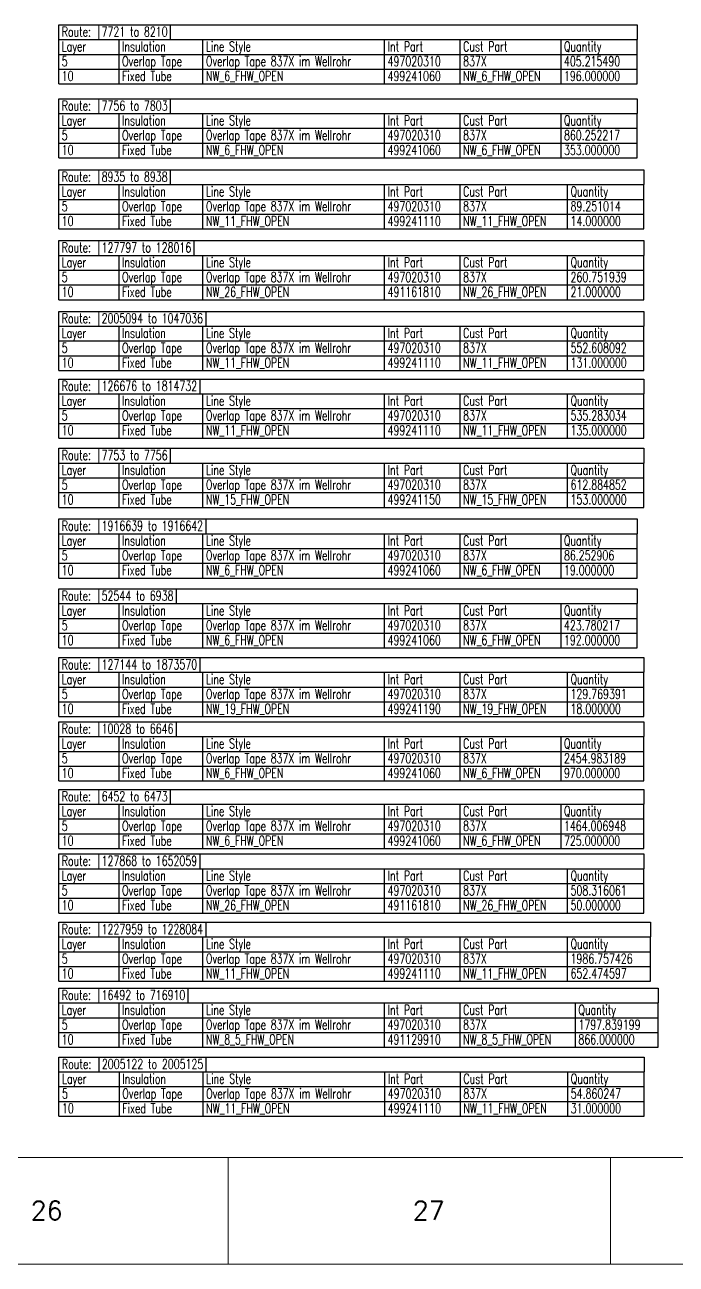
# Model space of a CAD drawing. Header units: millimetres. Extents: x -1 to 4489, y 0 to 1364.
# Drawn here: x 2997.3 to 3195.6, y -0.1 to 377.2 of the extents above; entities that cross this region are included whole.
import ezdxf

# ---------------------------------------------------------------- set-up
doc = ezdxf.new("R2010")
doc.units = ezdxf.units.MM
doc.layers.add('Drawingheader + Standards', color=7, linetype='Continuous')
doc.styles.add('DEFAULT', font='simplex.shx', dxfattribs={"bigfont": 'bigfont'})
doc.styles.add('HS-TABLE-INSULATION', font='ROMANS.SHX', dxfattribs={"width": 0.7, "height": 3})

# ---------------------------------------------------------------- blocks, each defined once
blk = doc.blocks.new('Rahmen')
at = {"layer": 'Drawingheader + Standards', "color": 0, "linetype": 'Continuous', "lineweight": 0}
for p, q in [((-7353.97, -586.95), (-2930.18, -586.95)), ((-4327.17, -586.95), (-4327.17, -619.37)), ((-4210.75, -586.95), (-4210.75, -619.37)), ((-7386.39, -619.37), (-2897.74, -619.43))]:
    blk.add_line(p, q, dxfattribs=at)
at = {"layer": 'Drawingheader + Standards', "color": 0, "linetype": 'Continuous', "lineweight": 0, "style": 'DEFAULT'}
for s, p in [('26', (-4387.27, -605.93)), ('27', (-4270.99, -605.93))]:
    blk.add_text(s, height=5.674, dxfattribs=at).set_placement(p)

msp = doc.modelspace()

# ---------------------------------------------------------------- linework, layer by layer
at = {"color": 7, "linetype": 'Continuous'}
for points in [[(3007.67, 372.68), (3007.67, 377.18)], [(3007.67, 377.18), (3183.76, 377.18)], [(3183.76, 377.18), (3183.76, 372.68)], [(3007.67, 372.68), (3183.76, 372.68)], [(3007.67, 359.18), (3007.67, 372.68)], [(3007.67, 359.18), (3007.67, 372.68)], [(3007.67, 372.68), (3183.76, 372.68)], [(3026.04, 359.18), (3026.04, 372.68)], [(3051.56, 359.18), (3051.56, 372.68)], [(3106.86, 359.18), (3106.86, 372.68)], [(3129.85, 359.18), (3129.85, 372.68)], [(3160.55, 359.18), (3160.55, 372.68)], [(3183.76, 359.18), (3183.76, 372.68)], [(3183.76, 359.18), (3183.76, 372.68)], [(3007.67, 368.18), (3183.76, 368.18)], [(3007.67, 363.68), (3183.76, 363.68)], [(3007.67, 359.18), (3183.76, 359.18)], [(3007.67, 359.18), (3183.76, 359.18)], [(3007.67, 350.17), (3007.67, 354.67)], [(3007.67, 354.67), (3183.76, 354.67)], [(3183.76, 354.67), (3183.76, 350.17)], [(3007.67, 350.17), (3183.76, 350.17)], [(3007.67, 336.67), (3007.67, 350.17)], [(3007.67, 336.67), (3007.67, 350.17)], [(3007.67, 350.17), (3183.76, 350.17)], [(3026.04, 336.67), (3026.04, 350.17)], [(3051.56, 336.67), (3051.56, 350.17)], [(3106.86, 336.67), (3106.86, 350.17)], [(3129.85, 336.67), (3129.85, 350.17)], [(3160.55, 336.67), (3160.55, 350.17)], [(3183.76, 336.67), (3183.76, 350.17)], [(3183.76, 336.67), (3183.76, 350.17)], [(3007.67, 345.67), (3183.76, 345.67)], [(3007.67, 341.17), (3183.76, 341.17)], [(3007.67, 336.67), (3183.76, 336.67)], [(3007.67, 336.67), (3183.76, 336.67)], [(3007.67, 328.54), (3007.67, 333.04)], [(3007.67, 333.04), (3185.76, 333.04)], [(3185.76, 333.04), (3185.76, 328.54)], [(3007.67, 328.54), (3185.76, 328.54)], [(3007.67, 315.04), (3007.67, 328.54)], [(3007.67, 315.04), (3007.67, 328.54)], [(3007.67, 328.54), (3185.76, 328.54)], [(3026.04, 315.04), (3026.04, 328.54)], [(3051.56, 315.04), (3051.56, 328.54)], [(3106.86, 315.04), (3106.86, 328.54)], [(3129.85, 315.04), (3129.85, 328.54)], [(3162.55, 315.04), (3162.55, 328.54)], [(3185.76, 315.04), (3185.76, 328.54)], [(3185.76, 315.04), (3185.76, 328.54)], [(3007.67, 324.04), (3185.76, 324.04)], [(3007.67, 319.54), (3185.76, 319.54)], [(3007.67, 315.04), (3185.76, 315.04)], [(3007.67, 315.04), (3185.76, 315.04)], [(3007.67, 306.99), (3007.67, 311.49)], [(3007.67, 311.49), (3185.76, 311.49)], [(3185.76, 311.49), (3185.76, 306.99)], [(3007.67, 306.99), (3185.76, 306.99)], [(3007.67, 293.49), (3007.67, 306.99)], [(3007.67, 293.49), (3007.67, 306.99)], [(3007.67, 306.99), (3185.76, 306.99)], [(3026.04, 293.49), (3026.04, 306.99)], [(3051.56, 293.49), (3051.56, 306.99)], [(3106.86, 293.49), (3106.86, 306.99)], [(3129.85, 293.49), (3129.85, 306.99)], [(3162.55, 293.49), (3162.55, 306.99)], [(3185.76, 293.49), (3185.76, 306.99)], [(3185.76, 293.49), (3185.76, 306.99)], [(3007.67, 302.49), (3185.76, 302.49)], [(3007.67, 297.99), (3185.76, 297.99)], [(3007.67, 293.49), (3185.76, 293.49)], [(3007.67, 293.49), (3185.76, 293.49)], [(3007.67, 285.45), (3007.67, 289.95)], [(3007.67, 289.95), (3185.76, 289.95)], [(3185.76, 289.95), (3185.76, 285.45)], [(3007.67, 285.45), (3185.76, 285.45)], [(3007.67, 271.95), (3007.67, 285.45)], [(3007.67, 271.95), (3007.67, 285.45)], [(3007.67, 285.45), (3185.76, 285.45)], [(3026.04, 271.95), (3026.04, 285.45)], [(3051.56, 271.95), (3051.56, 285.45)], [(3106.86, 271.95), (3106.86, 285.45)], [(3129.85, 271.95), (3129.85, 285.45)], [(3162.55, 271.95), (3162.55, 285.45)], [(3185.76, 271.95), (3185.76, 285.45)], [(3185.76, 271.95), (3185.76, 285.45)], [(3007.67, 280.95), (3185.76, 280.95)], [(3007.67, 276.45), (3185.76, 276.45)], [(3007.67, 271.95), (3185.76, 271.95)], [(3007.67, 271.95), (3185.76, 271.95)], [(3007.67, 264.86), (3007.67, 269.36)], [(3007.67, 269.36), (3185.76, 269.36)], [(3185.76, 269.36), (3185.76, 264.86)], [(3007.67, 264.86), (3185.76, 264.86)], [(3007.67, 251.36), (3007.67, 264.86)], [(3007.67, 251.36), (3007.67, 264.86)], [(3007.67, 264.86), (3185.76, 264.86)], [(3026.04, 251.36), (3026.04, 264.86)], [(3051.56, 251.36), (3051.56, 264.86)], [(3106.86, 251.36), (3106.86, 264.86)], [(3129.85, 251.36), (3129.85, 264.86)], [(3162.55, 251.36), (3162.55, 264.86)], [(3185.76, 251.36), (3185.76, 264.86)], [(3185.76, 251.36), (3185.76, 264.86)], [(3007.67, 260.36), (3185.76, 260.36)], [(3007.67, 255.86), (3185.76, 255.86)], [(3007.67, 251.36), (3185.76, 251.36)], [(3007.67, 251.36), (3185.76, 251.36)], [(3007.67, 243.79), (3007.67, 248.29)], [(3007.67, 248.29), (3185.76, 248.29)], [(3185.76, 248.29), (3185.76, 243.79)], [(3007.67, 243.79), (3185.76, 243.79)], [(3007.67, 230.29), (3007.67, 243.79)], [(3007.67, 230.29), (3007.67, 243.79)], [(3007.67, 243.79), (3185.76, 243.79)], [(3026.04, 230.29), (3026.04, 243.79)], [(3051.56, 230.29), (3051.56, 243.79)], [(3106.86, 230.29), (3106.86, 243.79)], [(3129.85, 230.29), (3129.85, 243.79)], [(3162.55, 230.29), (3162.55, 243.79)], [(3185.76, 230.29), (3185.76, 243.79)], [(3185.76, 230.29), (3185.76, 243.79)], [(3007.67, 239.29), (3185.76, 239.29)], [(3007.67, 234.79), (3185.76, 234.79)], [(3007.67, 230.29), (3185.76, 230.29)], [(3007.67, 230.29), (3185.76, 230.29)], [(3007.67, 222.29), (3007.67, 226.79)], [(3007.67, 226.79), (3183.76, 226.79)], [(3183.76, 226.79), (3183.76, 222.29)], [(3007.67, 222.29), (3183.76, 222.29)], [(3007.67, 208.79), (3007.67, 222.29)], [(3007.67, 208.79), (3007.67, 222.29)], [(3007.67, 222.29), (3183.76, 222.29)], [(3026.04, 208.79), (3026.04, 222.29)], [(3051.56, 208.79), (3051.56, 222.29)], [(3106.86, 208.79), (3106.86, 222.29)], [(3129.85, 208.79), (3129.85, 222.29)], [(3160.55, 208.79), (3160.55, 222.29)], [(3183.76, 208.79), (3183.76, 222.29)], [(3183.76, 208.79), (3183.76, 222.29)], [(3007.67, 217.79), (3183.76, 217.79)], [(3007.67, 213.29), (3183.76, 213.29)], [(3007.67, 208.79), (3183.76, 208.79)], [(3007.67, 208.79), (3183.76, 208.79)], [(3007.67, 201), (3007.67, 205.5)], [(3007.67, 205.5), (3183.76, 205.5)], [(3183.76, 205.5), (3183.76, 201)], [(3007.67, 201), (3183.76, 201)], [(3007.67, 187.5), (3007.67, 201)], [(3007.67, 187.5), (3007.67, 201)], [(3007.67, 201), (3183.76, 201)], [(3026.04, 187.5), (3026.04, 201)], [(3051.56, 187.5), (3051.56, 201)], [(3106.86, 187.5), (3106.86, 201)], [(3129.85, 187.5), (3129.85, 201)], [(3160.55, 187.5), (3160.55, 201)], [(3183.76, 187.5), (3183.76, 201)], [(3183.76, 187.5), (3183.76, 201)], [(3007.67, 196.5), (3183.76, 196.5)], [(3007.67, 192), (3183.76, 192)], [(3007.67, 187.5), (3183.76, 187.5)], [(3007.67, 187.5), (3183.76, 187.5)], [(3007.67, 180.1), (3007.67, 184.6)], [(3007.67, 184.6), (3185.76, 184.6)], [(3185.76, 184.6), (3185.76, 180.1)], [(3007.67, 180.1), (3185.76, 180.1)], [(3007.67, 166.6), (3007.67, 180.1)], [(3007.67, 166.6), (3007.67, 180.1)], [(3007.67, 180.1), (3185.76, 180.1)], [(3026.04, 166.6), (3026.04, 180.1)], [(3051.56, 166.6), (3051.56, 180.1)], [(3106.86, 166.6), (3106.86, 180.1)], [(3129.85, 166.6), (3129.85, 180.1)], [(3162.55, 166.6), (3162.55, 180.1)], [(3185.76, 166.6), (3185.76, 180.1)], [(3185.76, 166.6), (3185.76, 180.1)], [(3007.67, 175.6), (3185.76, 175.6)], [(3007.67, 171.1), (3185.76, 171.1)], [(3007.67, 166.6), (3185.76, 166.6)], [(3007.67, 166.6), (3185.76, 166.6)], [(3007.67, 160.53), (3007.67, 165.03)], [(3007.67, 165.03), (3185.75, 165.03)], [(3185.75, 165.03), (3185.75, 160.53)], [(3007.67, 160.53), (3185.75, 160.53)], [(3007.67, 147.03), (3007.67, 160.53)], [(3007.67, 147.03), (3007.67, 160.53)], [(3007.67, 160.53), (3185.75, 160.53)], [(3026.04, 147.03), (3026.04, 160.53)], [(3051.56, 147.03), (3051.56, 160.53)], [(3106.86, 147.03), (3106.86, 160.53)], [(3129.85, 147.03), (3129.85, 160.53)], [(3160.55, 147.03), (3160.55, 160.53)], [(3185.75, 147.03), (3185.75, 160.53)], [(3185.75, 147.03), (3185.75, 160.53)], [(3007.67, 156.03), (3185.75, 156.03)], [(3007.67, 151.53), (3185.75, 151.53)], [(3007.67, 147.03), (3185.75, 147.03)], [(3007.67, 147.03), (3185.75, 147.03)], [(3007.67, 139.95), (3007.67, 144.45)], [(3007.67, 144.45), (3185.75, 144.45)], [(3185.75, 144.45), (3185.75, 139.95)], [(3007.67, 139.95), (3185.75, 139.95)], [(3007.67, 126.45), (3007.67, 139.95)], [(3007.67, 126.45), (3007.67, 139.95)], [(3007.67, 139.95), (3185.75, 139.95)], [(3026.04, 126.45), (3026.04, 139.95)], [(3051.56, 126.45), (3051.56, 139.95)], [(3106.86, 126.45), (3106.86, 139.95)], [(3129.85, 126.45), (3129.85, 139.95)], [(3160.55, 126.45), (3160.55, 139.95)], [(3185.75, 126.45), (3185.75, 139.95)], [(3185.75, 126.45), (3185.75, 139.95)], [(3007.67, 135.45), (3185.75, 135.45)], [(3007.67, 130.95), (3185.75, 130.95)], [(3007.67, 126.45), (3185.75, 126.45)], [(3007.67, 126.45), (3185.75, 126.45)], [(3007.67, 120.31), (3007.67, 124.81)], [(3007.67, 124.81), (3185.76, 124.81)], [(3185.76, 124.81), (3185.76, 120.31)], [(3007.67, 120.31), (3185.76, 120.31)], [(3007.67, 106.81), (3007.67, 120.31)], [(3007.67, 106.81), (3007.67, 120.31)], [(3007.67, 120.31), (3185.76, 120.31)], [(3026.04, 106.81), (3026.04, 120.31)], [(3051.56, 106.81), (3051.56, 120.31)], [(3106.86, 106.81), (3106.86, 120.31)], [(3129.85, 106.81), (3129.85, 120.31)], [(3162.55, 106.81), (3162.55, 120.31)], [(3185.76, 106.81), (3185.76, 120.31)], [(3185.76, 106.81), (3185.76, 120.31)], [(3007.67, 115.81), (3185.76, 115.81)], [(3007.67, 111.31), (3185.76, 111.31)], [(3007.67, 106.81), (3185.76, 106.81)], [(3007.67, 106.81), (3185.76, 106.81)], [(3007.67, 99.54), (3007.67, 104.04)], [(3007.67, 104.04), (3187.75, 104.04)], [(3187.75, 104.04), (3187.75, 99.54)], [(3007.67, 99.54), (3187.75, 99.54)], [(3007.67, 86.04), (3007.67, 99.54)], [(3007.67, 86.04), (3007.67, 99.54)], [(3007.67, 99.54), (3187.75, 99.54)], [(3026.04, 86.04), (3026.04, 99.54)], [(3051.56, 86.04), (3051.56, 99.54)], [(3106.86, 86.04), (3106.86, 99.54)], [(3129.85, 86.04), (3129.85, 99.54)], [(3162.55, 86.04), (3162.55, 99.54)], [(3187.75, 86.04), (3187.75, 99.54)], [(3187.75, 86.04), (3187.75, 99.54)], [(3007.67, 95.04), (3187.75, 95.04)], [(3007.67, 90.54), (3187.75, 90.54)], [(3007.67, 86.04), (3187.75, 86.04)], [(3007.67, 86.04), (3187.75, 86.04)], [(3007.67, 79.46), (3007.67, 83.96)], [(3007.67, 83.96), (3190.15, 83.96)], [(3190.15, 83.96), (3190.15, 79.46)], [(3007.67, 79.46), (3190.15, 79.46)], [(3007.67, 65.96), (3007.67, 79.46)], [(3007.67, 65.96), (3007.67, 79.46)], [(3007.67, 79.46), (3190.15, 79.46)], [(3026.04, 65.96), (3026.04, 79.46)], [(3051.56, 65.96), (3051.56, 79.46)], [(3106.86, 65.96), (3106.86, 79.46)], [(3129.85, 65.96), (3129.85, 79.46)], [(3164.95, 65.96), (3164.95, 79.46)], [(3190.15, 65.96), (3190.15, 79.46)], [(3190.15, 65.96), (3190.15, 79.46)], [(3007.67, 74.96), (3190.15, 74.96)], [(3007.67, 70.46), (3190.15, 70.46)], [(3007.67, 65.96), (3190.15, 65.96)], [(3007.67, 65.96), (3190.15, 65.96)], [(3007.74, 58.48), (3007.74, 62.98)], [(3007.74, 62.98), (3185.83, 62.98)], [(3185.83, 62.98), (3185.83, 58.48)], [(3007.74, 58.48), (3185.83, 58.48)], [(3007.74, 44.98), (3007.74, 58.48)], [(3007.74, 44.98), (3007.74, 58.48)], [(3007.74, 58.48), (3185.83, 58.48)], [(3026.11, 44.98), (3026.11, 58.48)], [(3051.63, 44.98), (3051.63, 58.48)], [(3106.93, 44.98), (3106.93, 58.48)], [(3129.92, 44.98), (3129.92, 58.48)], [(3162.62, 44.98), (3162.62, 58.48)], [(3185.83, 44.98), (3185.83, 58.48)], [(3185.83, 44.98), (3185.83, 58.48)], [(3007.74, 53.98), (3185.83, 53.98)], [(3007.74, 49.48), (3185.83, 49.48)], [(3007.74, 44.98), (3185.83, 44.98)], [(3007.74, 44.98), (3185.83, 44.98)]]:
    msp.add_lwpolyline(points, dxfattribs=at)

# ---------------------------------------------------------------- block references
msp.add_blockref('Rahmen', (7386.39, 619.37))

# ---------------------------------------------------------------- texts
at = {"color": 7, "linetype": 'Continuous', "style": 'HS-TABLE-INSULATION', "width": 0.7}
for p in [(3008.57, 373.58), (3008.57, 351.07), (3008.57, 329.44), (3008.57, 307.89), (3008.57, 286.35), (3008.57, 265.76), (3008.57, 244.69), (3008.57, 223.19), (3008.57, 201.9), (3008.57, 181), (3008.57, 161.43), (3008.57, 140.85), (3008.57, 121.21), (3008.57, 100.44), (3008.57, 80.36), (3008.64, 59.38)]:
    msp.add_text('Route:', height=3, dxfattribs=at).set_placement(p)
at = {"color": 92, "linetype": 'Continuous', "style": 'HS-TABLE-INSULATION', "width": 0.7}
for s, p in [('[7721 to 8210]', (3019.46, 373.58)), ('5 ', (3008.57, 364.58)), ('Overlap Tape ', (3026.94, 364.58)), ('Overlap Tape 837X im Wellrohr ', (3052.46, 364.58)), ('497020310 ', (3107.76, 364.58)), ('837X ', (3130.75, 364.58)), ('405.215490 ', (3161.45, 364.58)), ('10 ', (3008.57, 360.08)), ('Fixed Tube ', (3026.94, 360.08)), ('NW_6_FHW_OPEN ', (3052.46, 360.08)), ('499241060 ', (3107.76, 360.08)), ('NW_6_FHW_OPEN ', (3130.75, 360.08)), ('196.000000 ', (3161.45, 360.08)), ('[7756 to 7803]', (3019.46, 351.07)), ('5 ', (3008.57, 342.07)), ('Overlap Tape ', (3026.94, 342.07)), ('Overlap Tape 837X im Wellrohr ', (3052.46, 342.07)), ('497020310 ', (3107.76, 342.07)), ('837X ', (3130.75, 342.07)), ('860.252217 ', (3161.45, 342.07)), ('10 ', (3008.57, 337.57)), ('Fixed Tube ', (3026.94, 337.57)), ('NW_6_FHW_OPEN ', (3052.46, 337.57)), ('499241060 ', (3107.76, 337.57)), ('NW_6_FHW_OPEN ', (3130.75, 337.57)), ('353.000000 ', (3161.45, 337.57)), ('[8935 to 8938]', (3019.46, 329.44)), ('5 ', (3008.57, 320.44)), ('Overlap Tape ', (3026.94, 320.44)), ('Overlap Tape 837X im Wellrohr ', (3052.46, 320.44)), ('497020310 ', (3107.76, 320.44)), ('837X ', (3130.75, 320.44)), ('89.251014 ', (3163.45, 320.44)), ('10 ', (3008.57, 315.94)), ('Fixed Tube ', (3026.94, 315.94)), ('NW_11_FHW_OPEN ', (3052.46, 315.94)), ('499241110 ', (3107.76, 315.94)), ('NW_11_FHW_OPEN ', (3130.75, 315.94)), ('14.000000 ', (3163.45, 315.94)), ('[127797 to 128016]', (3019.46, 307.89)), ('5 ', (3008.57, 298.89)), ('Overlap Tape ', (3026.94, 298.89)), ('Overlap Tape 837X im Wellrohr ', (3052.46, 298.89)), ('497020310 ', (3107.76, 298.89)), ('837X ', (3130.75, 298.89)), ('260.751939 ', (3163.45, 298.89)), ('10 ', (3008.57, 294.39)), ('Fixed Tube ', (3026.94, 294.39)), ('NW_26_FHW_OPEN ', (3052.46, 294.39)), ('491161810 ', (3107.76, 294.39)), ('NW_26_FHW_OPEN ', (3130.75, 294.39)), ('21.000000 ', (3163.45, 294.39)), ('[2005094 to 1047036]', (3019.46, 286.35)), ('5 ', (3008.57, 277.35)), ('Overlap Tape ', (3026.94, 277.35)), ('Overlap Tape 837X im Wellrohr ', (3052.46, 277.35)), ('497020310 ', (3107.76, 277.35)), ('837X ', (3130.75, 277.35)), ('552.608092 ', (3163.45, 277.35)), ('10 ', (3008.57, 272.85)), ('Fixed Tube ', (3026.94, 272.85)), ('NW_11_FHW_OPEN ', (3052.46, 272.85)), ('499241110 ', (3107.76, 272.85)), ('NW_11_FHW_OPEN ', (3130.75, 272.85)), ('131.000000 ', (3163.45, 272.85)), ('[126676 to 1814732]', (3019.46, 265.76)), ('5 ', (3008.57, 256.76)), ('Overlap Tape ', (3026.94, 256.76)), ('Overlap Tape 837X im Wellrohr ', (3052.46, 256.76)), ('497020310 ', (3107.76, 256.76)), ('837X ', (3130.75, 256.76)), ('535.283034 ', (3163.45, 256.76)), ('10 ', (3008.57, 252.26)), ('Fixed Tube ', (3026.94, 252.26)), ('NW_11_FHW_OPEN ', (3052.46, 252.26)), ('499241110 ', (3107.76, 252.26)), ('NW_11_FHW_OPEN ', (3130.75, 252.26)), ('135.000000 ', (3163.45, 252.26)), ('[7753 to 7756]', (3019.46, 244.69)), ('5 ', (3008.57, 235.69)), ('Overlap Tape ', (3026.94, 235.69)), ('Overlap Tape 837X im Wellrohr ', (3052.46, 235.69)), ('497020310 ', (3107.76, 235.69)), ('837X ', (3130.75, 235.69)), ('612.884852 ', (3163.45, 235.69)), ('10 ', (3008.57, 231.19)), ('Fixed Tube ', (3026.94, 231.19)), ('NW_15_FHW_OPEN ', (3052.46, 231.19)), ('499241150 ', (3107.76, 231.19)), ('NW_15_FHW_OPEN ', (3130.75, 231.19)), ('153.000000 ', (3163.45, 231.19)), ('[1916639 to 1916642]', (3019.46, 223.19)), ('5 ', (3008.57, 214.19)), ('Overlap Tape ', (3026.94, 214.19)), ('Overlap Tape 837X im Wellrohr ', (3052.46, 214.19)), ('497020310 ', (3107.76, 214.19)), ('837X ', (3130.75, 214.19)), ('86.252906 ', (3161.45, 214.19)), ('10 ', (3008.57, 209.69)), ('Fixed Tube ', (3026.94, 209.69)), ('NW_6_FHW_OPEN ', (3052.46, 209.69)), ('499241060 ', (3107.76, 209.69)), ('NW_6_FHW_OPEN ', (3130.75, 209.69)), ('19.000000 ', (3161.45, 209.69)), ('[52544 to 6938]', (3019.46, 201.9)), ('5 ', (3008.57, 192.9)), ('Overlap Tape ', (3026.94, 192.9)), ('Overlap Tape 837X im Wellrohr ', (3052.46, 192.9)), ('497020310 ', (3107.76, 192.9)), ('837X ', (3130.75, 192.9)), ('423.780217 ', (3161.45, 192.9)), ('10 ', (3008.57, 188.4)), ('Fixed Tube ', (3026.94, 188.4)), ('NW_6_FHW_OPEN ', (3052.46, 188.4)), ('499241060 ', (3107.76, 188.4)), ('NW_6_FHW_OPEN ', (3130.75, 188.4)), ('192.000000 ', (3161.45, 188.4)), ('[127144 to 1873570]', (3019.46, 181)), ('5 ', (3008.57, 172)), ('Overlap Tape ', (3026.94, 172)), ('Overlap Tape 837X im Wellrohr ', (3052.46, 172)), ('497020310 ', (3107.76, 172)), ('837X ', (3130.75, 172)), ('129.769391 ', (3163.45, 172)), ('10 ', (3008.57, 167.5)), ('Fixed Tube ', (3026.94, 167.5)), ('NW_19_FHW_OPEN ', (3052.46, 167.5)), ('499241190 ', (3107.76, 167.5)), ('NW_19_FHW_OPEN ', (3130.75, 167.5)), ('18.000000 ', (3163.45, 167.5)), ('[10028 to 6646]', (3019.46, 161.43)), ('5 ', (3008.57, 152.43)), ('Overlap Tape ', (3026.94, 152.43)), ('Overlap Tape 837X im Wellrohr ', (3052.46, 152.43)), ('497020310 ', (3107.76, 152.43)), ('837X ', (3130.75, 152.43)), ('2454.983189 ', (3161.45, 152.43)), ('10 ', (3008.57, 147.93)), ('Fixed Tube ', (3026.94, 147.93)), ('NW_6_FHW_OPEN ', (3052.46, 147.93)), ('499241060 ', (3107.76, 147.93)), ('NW_6_FHW_OPEN ', (3130.75, 147.93)), ('970.000000 ', (3161.45, 147.93)), ('[6452 to 6473]', (3019.46, 140.85)), ('5 ', (3008.57, 131.85)), ('Overlap Tape ', (3026.94, 131.85)), ('Overlap Tape 837X im Wellrohr ', (3052.46, 131.85)), ('497020310 ', (3107.76, 131.85)), ('837X ', (3130.75, 131.85)), ('1464.006948 ', (3161.45, 131.85)), ('10 ', (3008.57, 127.35)), ('Fixed Tube ', (3026.94, 127.35)), ('NW_6_FHW_OPEN ', (3052.46, 127.35)), ('499241060 ', (3107.76, 127.35)), ('NW_6_FHW_OPEN ', (3130.75, 127.35)), ('725.000000 ', (3161.45, 127.35)), ('[127868 to 1652059]', (3019.46, 121.21)), ('5 ', (3008.57, 112.21)), ('Overlap Tape ', (3026.94, 112.21)), ('Overlap Tape 837X im Wellrohr ', (3052.46, 112.21)), ('497020310 ', (3107.76, 112.21)), ('837X ', (3130.75, 112.21)), ('508.316061 ', (3163.45, 112.21)), ('10 ', (3008.57, 107.71)), ('Fixed Tube ', (3026.94, 107.71)), ('NW_26_FHW_OPEN ', (3052.46, 107.71)), ('491161810 ', (3107.76, 107.71)), ('NW_26_FHW_OPEN ', (3130.75, 107.71)), ('50.000000 ', (3163.45, 107.71)), ('[1227959 to 1228084]', (3019.46, 100.44)), ('5 ', (3008.57, 91.44)), ('Overlap Tape ', (3026.94, 91.44)), ('Overlap Tape 837X im Wellrohr ', (3052.46, 91.44)), ('497020310 ', (3107.76, 91.44)), ('837X ', (3130.75, 91.44)), ('1986.757426 ', (3163.45, 91.44)), ('10 ', (3008.57, 86.94)), ('Fixed Tube ', (3026.94, 86.94)), ('NW_11_FHW_OPEN ', (3052.46, 86.94)), ('499241110 ', (3107.76, 86.94)), ('NW_11_FHW_OPEN ', (3130.75, 86.94)), ('652.474597 ', (3163.45, 86.94)), ('[16492 to 716910]', (3019.46, 80.36)), ('5 ', (3008.57, 71.36)), ('Overlap Tape ', (3026.94, 71.36)), ('Overlap Tape 837X im Wellrohr ', (3052.46, 71.36)), ('497020310 ', (3107.76, 71.36)), ('837X ', (3130.75, 71.36)), ('1797.839199 ', (3165.85, 71.36)), ('10 ', (3008.57, 66.86)), ('Fixed Tube ', (3026.94, 66.86)), ('NW_8_5_FHW_OPEN ', (3052.46, 66.86)), ('491129910 ', (3107.76, 66.86)), ('NW_8_5_FHW_OPEN ', (3130.75, 66.86)), ('866.000000 ', (3165.85, 66.86)), ('[2005122 to 2005125]', (3019.53, 59.38)), ('5 ', (3008.64, 50.38)), ('Overlap Tape ', (3027.01, 50.38)), ('Overlap Tape 837X im Wellrohr ', (3052.53, 50.38)), ('497020310 ', (3107.83, 50.38)), ('837X ', (3130.82, 50.38)), ('54.860247 ', (3163.52, 50.38)), ('10 ', (3008.64, 45.88)), ('Fixed Tube ', (3027.01, 45.88)), ('NW_11_FHW_OPEN ', (3052.53, 45.88)), ('499241110 ', (3107.83, 45.88)), ('NW_11_FHW_OPEN ', (3130.82, 45.88)), ('31.000000 ', (3163.52, 45.88))]:
    msp.add_text(s, height=3, dxfattribs=at).set_placement(p)
at = {"color": 1, "linetype": 'Continuous', "style": 'HS-TABLE-INSULATION', "width": 0.7}
for s, p in [('Layer', (3008.57, 369.08)), ('Insulation', (3026.94, 369.08)), ('Line Style', (3052.46, 369.08)), ('Int Part', (3107.76, 369.08)), ('Cust Part', (3130.75, 369.08)), ('Quantity', (3161.45, 369.08)), ('Layer', (3008.57, 346.57)), ('Insulation', (3026.94, 346.57)), ('Line Style', (3052.46, 346.57)), ('Int Part', (3107.76, 346.57)), ('Cust Part', (3130.75, 346.57)), ('Quantity', (3161.45, 346.57)), ('Layer', (3008.57, 324.94)), ('Insulation', (3026.94, 324.94)), ('Line Style', (3052.46, 324.94)), ('Int Part', (3107.76, 324.94)), ('Cust Part', (3130.75, 324.94)), ('Quantity', (3163.45, 324.94)), ('Layer', (3008.57, 303.39)), ('Insulation', (3026.94, 303.39)), ('Line Style', (3052.46, 303.39)), ('Int Part', (3107.76, 303.39)), ('Cust Part', (3130.75, 303.39)), ('Quantity', (3163.45, 303.39)), ('Layer', (3008.57, 281.85)), ('Insulation', (3026.94, 281.85)), ('Line Style', (3052.46, 281.85)), ('Int Part', (3107.76, 281.85)), ('Cust Part', (3130.75, 281.85)), ('Quantity', (3163.45, 281.85)), ('Layer', (3008.57, 261.26)), ('Insulation', (3026.94, 261.26)), ('Line Style', (3052.46, 261.26)), ('Int Part', (3107.76, 261.26)), ('Cust Part', (3130.75, 261.26)), ('Quantity', (3163.45, 261.26)), ('Layer', (3008.57, 240.19)), ('Insulation', (3026.94, 240.19)), ('Line Style', (3052.46, 240.19)), ('Int Part', (3107.76, 240.19)), ('Cust Part', (3130.75, 240.19)), ('Quantity', (3163.45, 240.19)), ('Layer', (3008.57, 218.69)), ('Insulation', (3026.94, 218.69)), ('Line Style', (3052.46, 218.69)), ('Int Part', (3107.76, 218.69)), ('Cust Part', (3130.75, 218.69)), ('Quantity', (3161.45, 218.69)), ('Layer', (3008.57, 197.4)), ('Insulation', (3026.94, 197.4)), ('Line Style', (3052.46, 197.4)), ('Int Part', (3107.76, 197.4)), ('Cust Part', (3130.75, 197.4)), ('Quantity', (3161.45, 197.4)), ('Layer', (3008.57, 176.5)), ('Insulation', (3026.94, 176.5)), ('Line Style', (3052.46, 176.5)), ('Int Part', (3107.76, 176.5)), ('Cust Part', (3130.75, 176.5)), ('Quantity', (3163.45, 176.5)), ('Layer', (3008.57, 156.93)), ('Insulation', (3026.94, 156.93)), ('Line Style', (3052.46, 156.93)), ('Int Part', (3107.76, 156.93)), ('Cust Part', (3130.75, 156.93)), ('Quantity', (3161.45, 156.93)), ('Layer', (3008.57, 136.35)), ('Insulation', (3026.94, 136.35)), ('Line Style', (3052.46, 136.35)), ('Int Part', (3107.76, 136.35)), ('Cust Part', (3130.75, 136.35)), ('Quantity', (3161.45, 136.35)), ('Layer', (3008.57, 116.71)), ('Insulation', (3026.94, 116.71)), ('Line Style', (3052.46, 116.71)), ('Int Part', (3107.76, 116.71)), ('Cust Part', (3130.75, 116.71)), ('Quantity', (3163.45, 116.71)), ('Layer', (3008.57, 95.94)), ('Insulation', (3026.94, 95.94)), ('Line Style', (3052.46, 95.94)), ('Int Part', (3107.76, 95.94)), ('Cust Part', (3130.75, 95.94)), ('Quantity', (3163.45, 95.94)), ('Layer', (3008.57, 75.86)), ('Insulation', (3026.94, 75.86)), ('Line Style', (3052.46, 75.86)), ('Int Part', (3107.76, 75.86)), ('Cust Part', (3130.75, 75.86)), ('Quantity', (3165.85, 75.86)), ('Layer', (3008.64, 54.88)), ('Insulation', (3027.01, 54.88)), ('Line Style', (3052.53, 54.88)), ('Int Part', (3107.83, 54.88)), ('Cust Part', (3130.82, 54.88)), ('Quantity', (3163.52, 54.88))]:
    msp.add_text(s, height=3, dxfattribs=at).set_placement(p)

doc.saveas('drawing.dxf')
